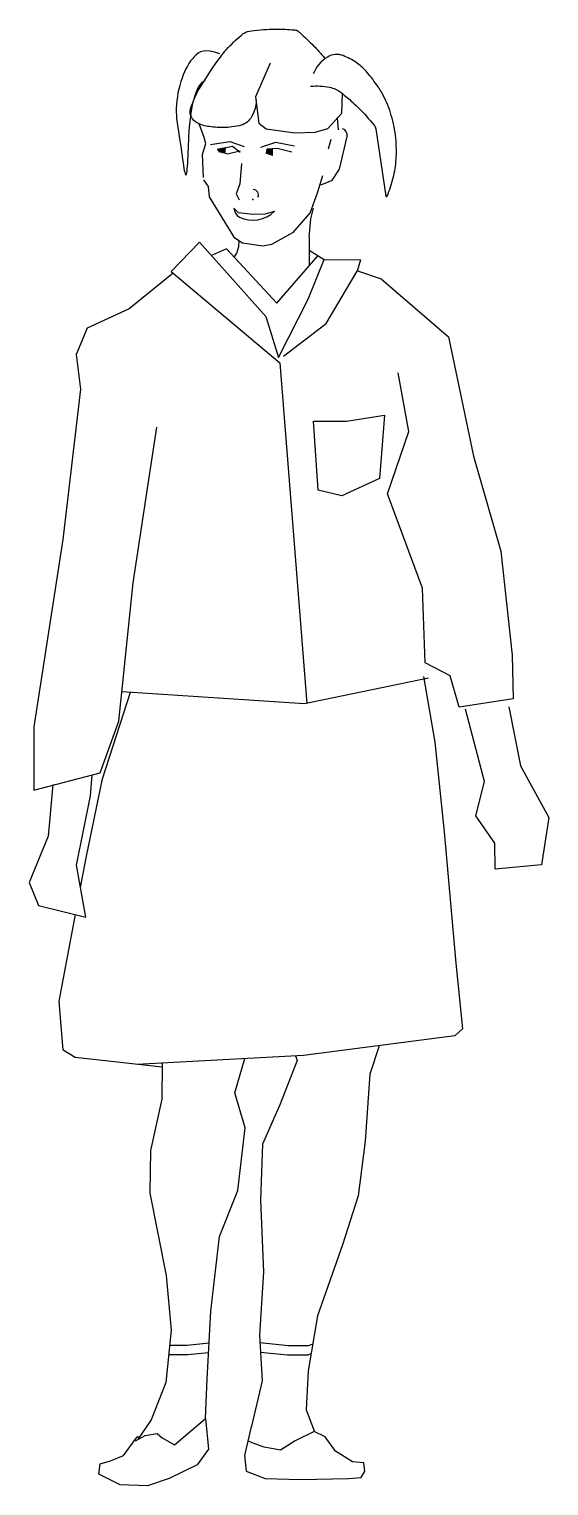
# Model space of a CAD drawing. Extents: x 10.97 to 11.39, y 24.89 to 26.07.
import ezdxf

# ---------------------------------------------------------------- set-up
doc = ezdxf.new("R2010")
doc.units = 0
doc.header["$MEASUREMENT"] = 0
doc.layers.get('0').update_dxf_attribs({"linetype": 'CONTINUOUS'})

msp = doc.modelspace()

# ---------------------------------------------------------------- linework, layer by layer
for p, q in [((11.1068, 25.9698), (11.1093, 25.9786)), ((11.1131, 25.9778), (11.1287, 25.9804)), ((11.1287, 25.9804), (11.1404, 25.9762)), ((11.1655, 25.9795), (11.1536, 25.9755)), ((11.181, 25.9766), (11.1655, 25.9795)), ((11.2104, 25.982), (11.2082, 25.9742)), ((11.2233, 25.9843), (11.217, 25.9578)), ((11.1074, 25.9512), (11.1066, 25.97)), ((11.131, 25.9763), (11.1186, 25.9738)), ((11.1186, 25.9738), (11.1265, 25.9704)), ((11.1265, 25.9704), (11.1372, 25.9726)), ((11.1372, 25.9714), (11.131, 25.9763)), ((11.1585, 25.9742), (11.158, 25.9707)), ((11.167, 25.9747), (11.1585, 25.9742)), ((11.1788, 25.9716), (11.167, 25.9747)), ((11.1381, 25.9624), (11.1368, 25.946)), ((11.217, 25.9578), (11.2107, 25.9484)), ((11.1115, 25.9439), (11.1079, 25.9494)), ((11.1124, 25.9357), (11.1115, 25.9439)), ((11.1368, 25.946), (11.134, 25.9379)), ((11.1328, 25.9023), (11.1124, 25.9357)), ((11.134, 25.9379), (11.1362, 25.9332)), ((11.1358, 25.9226), (11.132, 25.9265)), ((11.1475, 25.9213), (11.1358, 25.9226)), ((11.1571, 25.9217), (11.1475, 25.9213)), ((11.1649, 25.9238), (11.1571, 25.9217)), ((11.194, 25.9231), (11.1794, 25.9064)), ((11.1042, 25.8989), (11.0814, 25.8752)), ((11.1042, 25.8989), (11.1578, 25.839)), ((11.1555, 25.8956), (11.139, 25.8982)), ((11.1623, 25.8972), (11.1555, 25.8956)), ((11.1794, 25.9064), (11.1623, 25.8972)), ((11.1929, 25.903), (11.1929, 25.8801)), ((11.1261, 25.8936), (11.1139, 25.8882)), ((11.1261, 25.8936), (11.1668, 25.8498)), ((11.1668, 25.8498), (11.2, 25.8881)), ((11.192, 25.8528), (11.2048, 25.885)), ((11.1929, 25.8926), (11.2048, 25.885)), ((11.0829, 25.8739), (11.0476, 25.8451)), ((11.0814, 25.8752), (11.1691, 25.8016)), ((11.2065, 25.8334), (11.2316, 25.8755)), ((11.2317, 25.8759), (11.2508, 25.8694)), ((11.2508, 25.8694), (11.3053, 25.8226)), ((11.168, 25.8059), (11.192, 25.8528)), ((11.0476, 25.8451), (11.0136, 25.8294)), ((11.1578, 25.839), (11.168, 25.8059)), ((11.0136, 25.8294), (11.0047, 25.8082)), ((11.1721, 25.807), (11.2065, 25.8334)), ((11.3053, 25.8226), (11.3254, 25.726)), ((11.0047, 25.8082), (11.0083, 25.7802)), ((11.1691, 25.8016), (11.1909, 25.5264)), ((11.2732, 25.7461), (11.2647, 25.7934)), ((11.0083, 25.7802), (10.9939, 25.6589)), ((11.2561, 25.6957), (11.2732, 25.7461)), ((11.3254, 25.726), (11.3475, 25.6493)), ((11.2844, 25.6195), (11.2561, 25.6957)), ((11.3475, 25.6493), (11.3566, 25.5654)), ((11.2863, 25.5592), (11.2844, 25.6195)), ((11.3066, 25.5486), (11.2863, 25.5592)), ((11.3566, 25.5654), (11.3575, 25.5302)), ((11.2892, 25.5467), (11.189, 25.526)), ((11.3139, 25.5234), (11.3066, 25.5486)), ((11.189, 25.526), (11.0418, 25.5359)), ((11.3575, 25.5302), (11.3139, 25.5234)), ((11.3344, 25.4633), (11.319, 25.5218)), ((11.354, 25.5238), (11.3633, 25.476)), ((11.3633, 25.476), (11.3863, 25.4343)), ((11.3273, 25.4356), (11.3344, 25.4633)), ((11.3426, 25.4135), (11.3273, 25.4356)), ((11.3863, 25.4343), (11.3804, 25.396)), ((11.343, 25.3925), (11.3426, 25.4135)), ((11.3804, 25.396), (11.343, 25.3925))]:
    msp.add_line(p, q)
for points in [[(11.15, 26.0136, -0.147014), (11.1456, 25.9992, -0.203447), (11.1364, 25.993, -0.016401), (11.1284, 25.9918, -0.029481), (11.124, 25.9916, -0.015507), (11.1186, 25.9917, -0.012572), (11.1121, 25.9923, -0.096907), (11.1024, 25.9953, -0.148605), (11.0977, 26.0001, -0.198722), (11.0971, 26.0066, -0.06113), (11.1056, 26.0253, -0.023245), (11.1211, 26.0484, -0.040381), (11.1317, 26.0604, -0.017179), (11.1378, 26.066, -0.045175), (11.1403, 26.0678, -0.098652), (11.1461, 26.0697, -0.0303), (11.1657, 26.071, -0.024217), (11.181, 26.0704, -0.129197), (11.1838, 26.0694, -0.036758), (11.1857, 26.0678, -0.007125), (11.1951, 26.0588, -0.011668), (11.2, 26.0538, -0.00942), (11.2057, 26.0473)], [(11.194, 26.0249, -0.073753), (11.2093, 26.0241, -0.11558), (11.2183, 26.02, -0.014039), (11.2265, 26.0132, -0.018717), (11.2324, 26.0077, -0.023131), (11.2452, 25.9935, -0.135423), (11.2465, 25.9904), (11.2506, 25.9633), (11.2546, 25.9362, 0.762206), (11.2557, 25.9361, 0.03479), (11.2607, 25.951, 0.046701), (11.263, 25.9657, 0.04025), (11.2627, 25.983, 0.04668), (11.2591, 26.0014, 0.050154), (11.2526, 26.0175, 0.034213), (11.2472, 26.0263, 0.025129), (11.2385, 26.0373, 0.0632), (11.2308, 26.044, 0.053989), (11.2203, 26.0496, 0.236343), (11.2075, 26.0485, 0.164994), (11.1961, 26.0348)]]:
    msp.add_lwpolyline(points, format="xyb")
for points in [[(11.1207, 26.0511), (11.1165, 26.0525), (11.113, 26.0533), (11.11, 26.0535), (11.1074, 26.0532), (11.1052, 26.0526), (11.1032, 26.0515), (11.1015, 26.0502), (11.1, 26.0487), (11.0985, 26.0471), (11.0971, 26.0453), (11.0958, 26.0433), (11.0945, 26.0412), (11.0933, 26.039), (11.0922, 26.0366), (11.0912, 26.0341), (11.0902, 26.0314), (11.0892, 26.0286), (11.0884, 26.0256), (11.0876, 26.0226), (11.0869, 26.0195), (11.0864, 26.0164), (11.0859, 26.0133), (11.0856, 26.0102), (11.0854, 26.0072), (11.0854, 26.0042), (11.0856, 26.0014), (11.0858, 25.9985), (11.0862, 25.9957), (11.0866, 25.9928), (11.087, 25.99), (11.0875, 25.987), (11.088, 25.984), (11.0885, 25.981), (11.0889, 25.9778), (11.0894, 25.9747), (11.0898, 25.9716), (11.0902, 25.9686), (11.0906, 25.9658), (11.091, 25.9631), (11.0913, 25.9608), (11.0917, 25.9586), (11.092, 25.9569), (11.0924, 25.9554), (11.0927, 25.9543), (11.093, 25.9536), (11.0933, 25.9533), (11.0936, 25.9534), (11.0938, 25.9539), (11.094, 25.955), (11.0942, 25.9564), (11.0944, 25.9582), (11.0946, 25.9603), (11.0948, 25.9628), (11.0949, 25.9654), (11.0951, 25.9683), (11.0952, 25.9713), (11.0953, 25.9745), (11.0954, 25.9778), (11.0956, 25.9812), (11.0958, 25.9847), (11.096, 25.9884), (11.0963, 25.9923), (11.0968, 25.9963), (11.0973, 26.0006), (11.0979, 26.005), (11.0987, 26.0095), (11.0998, 26.0139), (11.101, 26.0181), (11.1025, 26.0219), (11.1043, 26.0252), (11.1064, 26.0279), (11.1089, 26.0298)], [(11.1613, 26.0436), (11.1496, 26.0163), (11.1521, 25.995), (11.1581, 25.9904), (11.1811, 25.9872), (11.1977, 25.9879), (11.2078, 25.9908), (11.2191, 26.0032), (11.2198, 26.0187)], [(11.108, 25.9834), (11.1041, 25.9945)], [(11.2153, 25.999), (11.2161, 25.9898)], [(11.1093, 25.9786), (11.108, 25.9834)], [(11.194, 25.9231), (11.1994, 25.9388), (11.2039, 25.9529)], [(11.2107, 25.9484), (11.202, 25.9451)], [(11.1929, 25.903), (11.1942, 25.9178), (11.1963, 25.9264)], [(11.1323, 25.8869), (11.1345, 25.8901), (11.136, 25.8955), (11.1364, 25.8999)], [(11.139, 25.8982), (11.1328, 25.9023)], [(11.2048, 25.885), (11.2342, 25.8847), (11.2316, 25.8755)], [(10.9939, 25.6589), (10.9706, 25.5075), (10.9706, 25.4563), (11.024, 25.4703), (11.0393, 25.5122), (11.0508, 25.6239), (11.0699, 25.7496)], [(11.2851, 25.5483), (11.2943, 25.4952), (11.3018, 25.4227), (11.3113, 25.3166), (11.3166, 25.2635), (11.3103, 25.2579)], [(11.0128, 25.4016), (11.0261, 25.4654), (11.0485, 25.5355)], [(10.9859, 25.461), (10.9821, 25.4191), (10.9668, 25.3818), (10.9744, 25.3632), (11.0126, 25.3539), (11.005, 25.3958), (11.0164, 25.4517), (11.0177, 25.4686)], [(11.0083, 25.3777), (11.0128, 25.4016)], [(10.9942, 25.2464), (10.9909, 25.286), (11.0041, 25.356)], [(11.3103, 25.2579), (11.1882, 25.2422), (11.0538, 25.2349)], [(11.2493, 25.25), (11.2418, 25.2269), (11.238, 25.1729), (11.2323, 25.1286), (11.2197, 25.0892), (11.1995, 25.0317), (11.1921, 24.9874), (11.1904, 24.9559), (11.1969, 24.9389)], [(11.004, 25.2405), (10.9942, 25.2464)], [(11.0741, 25.2326), (11.004, 25.2405)], [(11.0841, 24.9276), (11.109, 24.949), (11.1104, 24.9806), (11.1135, 25.0355), (11.1203, 25.0958), (11.1351, 25.1331), (11.1412, 25.1837), (11.1328, 25.2118), (11.1409, 25.2396)], [(11.1817, 25.2418), (11.1831, 25.2381), (11.169, 25.2022), (11.155, 25.1705), (11.1534, 25.1251), (11.156, 25.0674), (11.1528, 25.0162), (11.1549, 24.9793), (11.1463, 24.9428), (11.1456, 24.9412)], [(11.0741, 25.236), (11.074, 25.2068), (11.0648, 25.1653), (11.0642, 25.131), (11.0773, 25.0644), (11.0815, 25.0203), (11.0771, 24.9779), (11.0653, 24.9477), (11.0548, 24.9325), (11.055, 24.9322)], [(11.1116, 25.002), (11.0949, 25.0002), (11.0794, 25.0002)], [(11.112, 25.0097), (11.0942, 25.0078), (11.0802, 25.0078)], [(11.1531, 25.0103), (11.176, 25.0078), (11.1926, 25.0078), (11.1958, 25.0093)], [(11.1536, 25.0025), (11.1753, 25.0002), (11.1919, 25.0002), (11.1945, 25.0014)], [(11.109, 24.949), (11.1115, 24.9241), (11.1025, 24.9114), (11.0797, 24.9004), (11.0623, 24.8945), (11.0402, 24.8953), (11.0231, 24.904)], [(11.0231, 24.904), (11.0242, 24.9122), (11.0325, 24.9148), (11.0429, 24.919), (11.054, 24.9342), (11.0558, 24.934)], [(11.0526, 24.9308), (11.0603, 24.9351), (11.07, 24.9368), (11.0741, 24.9334), (11.0841, 24.9276)], [(11.1456, 24.9412), (11.1406, 24.919), (11.142, 24.9063), (11.1573, 24.9004), (11.1857, 24.8996), (11.2245, 24.9004), (11.2349, 24.9013), (11.2376, 24.9063), (11.237, 24.9131), (11.2279, 24.9139), (11.2141, 24.9224), (11.2058, 24.9342), (11.1968, 24.9385), (11.1815, 24.9308)], [(11.1815, 24.9308), (11.1697, 24.9232), (11.1566, 24.9258), (11.1469, 24.9292), (11.1433, 24.9308)]]:
    msp.add_lwpolyline(points)
msp.add_lwpolyline([(11.1963, 25.7545), (11.223, 25.7545), (11.2535, 25.7592), (11.2497, 25.708), (11.2192, 25.694), (11.2001, 25.6986)], close=True)
for centre, radius, start, end in [((11.2183, 25.9855), 0.00519, 347.2596, 73.9904), ((11.1475, 25.9371), 0.00442, 334.6538, 87.2737), ((11.1419, 25.9274), 0.00991, 184.9109, 236.6965), ((11.1473, 25.9418), 0.0251, 244.5314, 314.5099)]:
    msp.add_arc(centre, radius, start, end)
msp.add_point((11.1473, 25.9335))
for points in [[(11.1257, 25.9749), (11.1194, 25.9742), (11.125, 25.9704), (11.1194, 25.9717)], [(11.1635, 25.9742), (11.1591, 25.9742), (11.1635, 25.9686), (11.1578, 25.9704)]]:
    msp.add_solid(points)

doc.saveas('drawing.dxf')
